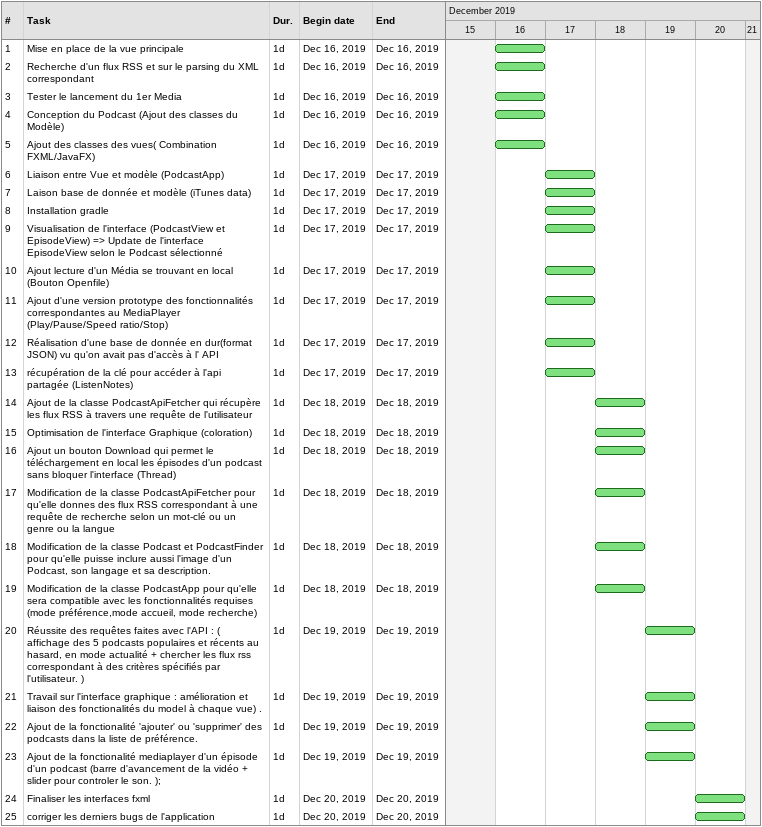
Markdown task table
| ID | Task | Duration | Start | Finish |
|---|---|---|---|---|
| 1 | Mise en place de la vue principale | 1d | 2019-12-16 | 2019-12-16 |
| 2 | Recherche d'un flux RSS et sur le parsing du XML correspondant | 1d | 2019-12-16 | 2019-12-16 |
| 3 | Tester le lancement du 1er Media | 1d | 2019-12-16 | 2019-12-16 |
| 4 | Conception du Podcast (Ajout des classes du Modèle) | 1d | 2019-12-16 | 2019-12-16 |
| 5 | Ajout des classes des vues( Combination FXML/JavaFX) | 1d | 2019-12-16 | 2019-12-16 |
| 6 | Liaison entre Vue et modèle (PodcastApp) | 1d | 2019-12-17 | 2019-12-17 |
| 7 | Laison base de donnée et modèle (iTunes data) | 1d | 2019-12-17 | 2019-12-17 |
| 8 | Installation gradle | 1d | 2019-12-17 | 2019-12-17 |
| 9 | Visualisation de l'interface (PodcastView et EpisodeView) => Update de l'interface EpisodeView selon le Podcast sélectionné | 1d | 2019-12-17 | 2019-12-17 |
| 10 | Ajout lecture d'un Média se trouvant en local (Bouton Openfile) | 1d | 2019-12-17 | 2019-12-17 |
| 11 | Ajout d'une version prototype des fonctionnalités correspondantes au MediaPlayer (Play/Pause/Speed ratio/Stop) | 1d | 2019-12-17 | 2019-12-17 |
| 12 | Réalisation d'une base de donnée en dur(format JSON) vu qu'on avait pas d'accès à l' API | 1d | 2019-12-17 | 2019-12-17 |
| 13 | récupération de la clé pour accéder à l'api partagée (ListenNotes) | 1d | 2019-12-17 | 2019-12-17 |
| 14 | Ajout de la classe PodcastApiFetcher qui récupère les flux RSS à travers une requête de l'utilisateur | 1d | 2019-12-18 | 2019-12-18 |
| 15 | Optimisation de l'interface Graphique (coloration) | 1d | 2019-12-18 | 2019-12-18 |
| 16 | Ajout un bouton Download qui permet le téléchargement en local les épisodes d'un podcast sans bloquer l'interface (Thread) | 1d | 2019-12-18 | 2019-12-18 |
| 17 | Modification de la classe PodcastApiFetcher pour qu'elle donnes des flux RSS correspondant à une requête de recherche selon un mot-clé ou un genre ou la langue | 1d | 2019-12-18 | 2019-12-18 |
| 18 | Modification de la classe Podcast et PodcastFinder pour qu'elle puisse inclure aussi l'image d'un Podcast, son langage et sa description. | 1d | 2019-12-18 | 2019-12-18 |
| 19 | Modification de la classe PodcastApp pour qu'elle sera compatible avec les fonctionnalités requises (mode préférence,mode accueil, mode recherche) | 1d | 2019-12-18 | 2019-12-18 |
| 20 | Réussite des requêtes faites avec l'API : ( affichage des 5 podcasts populaires et récents au hasard, en mode actualité + chercher les flux rss correspondant à des critères spécifiés par l'utilisateur. ) | 1d | 2019-12-19 | 2019-12-19 |
| 21 | Travail sur l'interface graphique : amélioration et liaison des fonctionalités du model à chaque vue) . | 1d | 2019-12-19 | 2019-12-19 |
| 22 | Ajout de la fonctionalité 'ajouter' ou 'supprimer' des podcasts dans la liste de préférence. | 1d | 2019-12-19 | 2019-12-19 |
| 23 | Ajout de la fonctionalité mediaplayer d'un épisode d'un podcast (barre d'avancement de la vidéo + slider pour controler le son. ); | 1d | 2019-12-19 | 2019-12-19 |
| 24 | Finaliser les interfaces fxml | 1d | 2019-12-20 | 2019-12-20 |
| 25 | corriger les derniers bugs de l'application | 1d | 2019-12-20 | 2019-12-20 |
